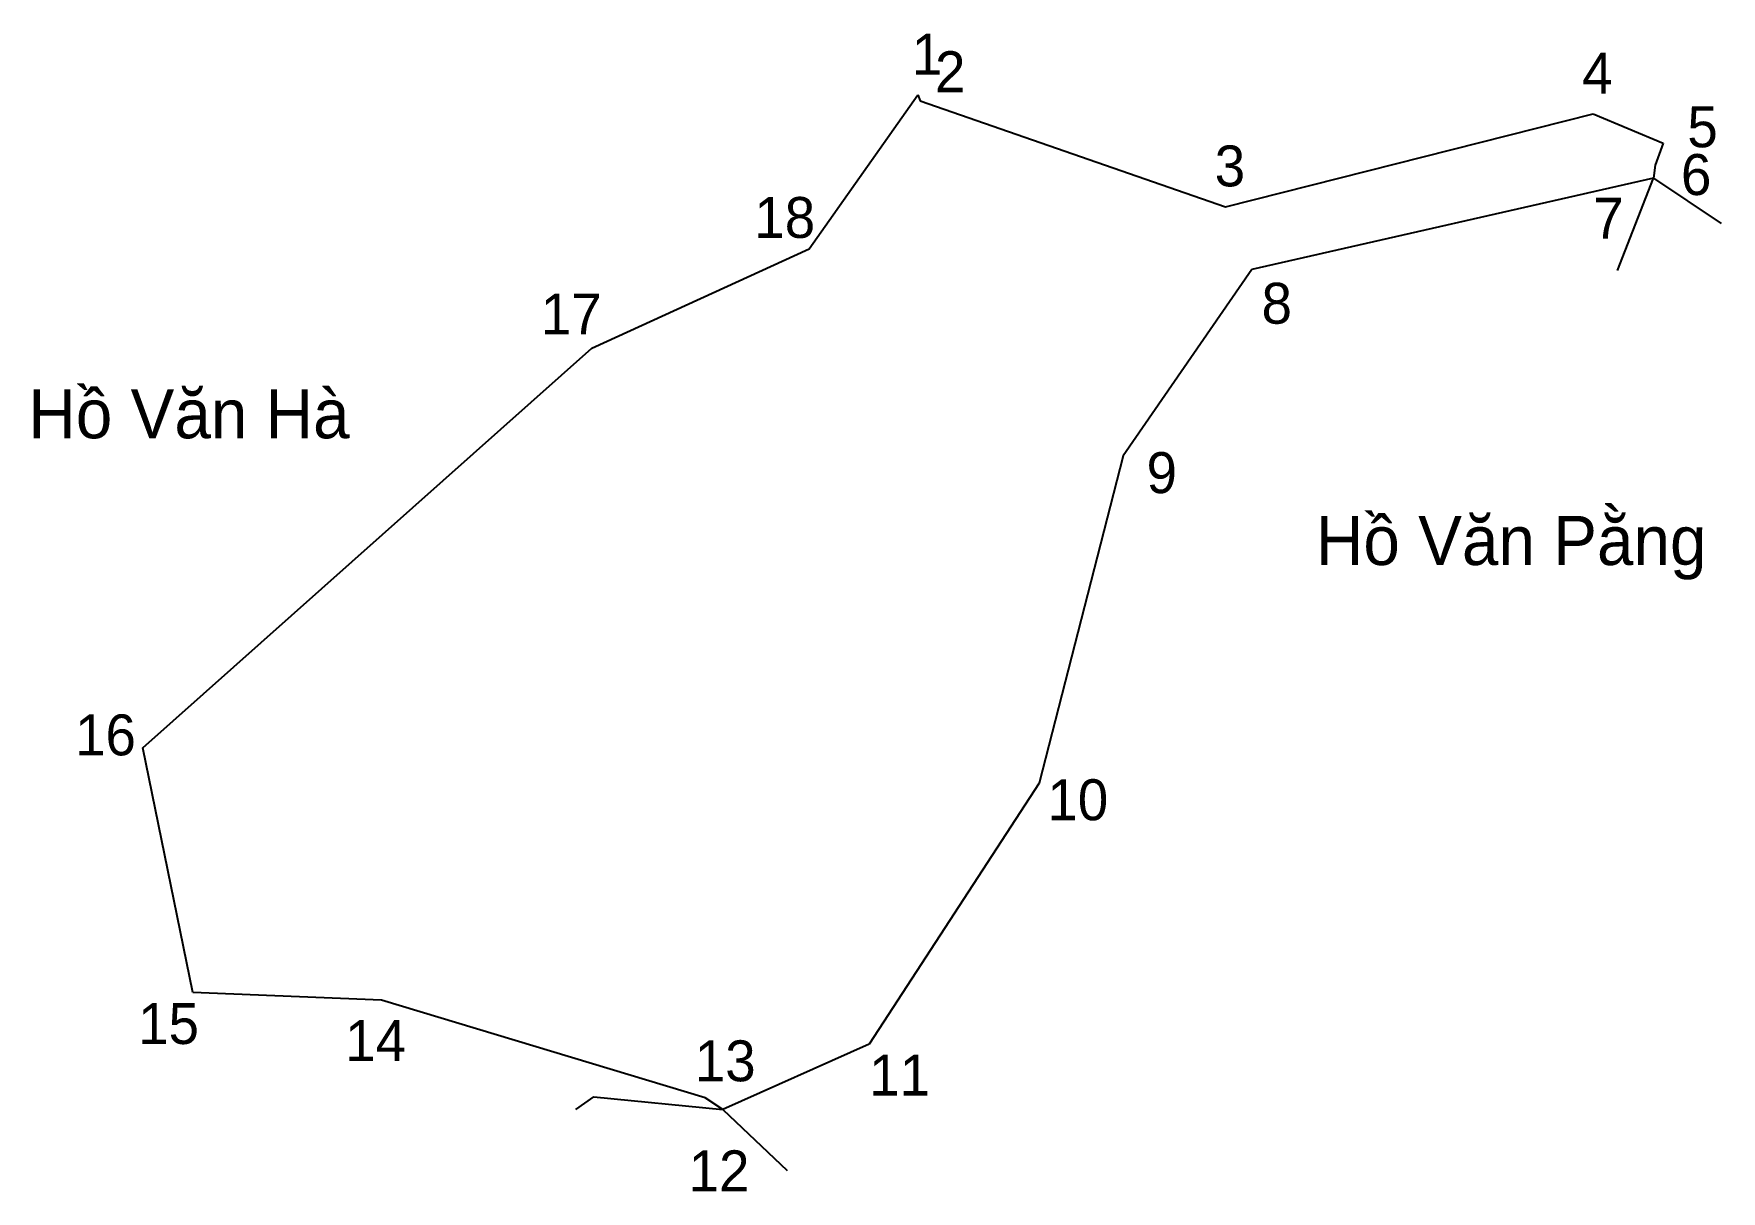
# Model space of a CAD drawing. Extents: x 547156 to 547285, y 1821227 to 1821316.
import ezdxf

# ---------------------------------------------------------------- set-up
doc = ezdxf.new("R2010")
doc.units = 0
for name, color, linetype in [('CanhThua', 7, 'Continuous'), ('RauThua', 7, 'Continuous'), ('SoHieuDinhThua', 7, 'Continuous'), ('TenChuLanCan', 7, 'Continuous')]:
    doc.layers.add(name, color=color, linetype=linetype)

msp = doc.modelspace()

# ---------------------------------------------------------------- linework, layer by layer
at = {"layer": 'CanhThua'}
for p, q in [((547214.88, 1821299.19), (547223.21, 1821310.98)), ((547223.21, 1821310.98), (547223.38, 1821310.5)), ((547223.38, 1821310.5), (547246.71, 1821302.41)), ((547246.71, 1821302.41), (547274.82, 1821309.52)), ((547274.82, 1821309.52), (547280.16, 1821307.27)), ((547280.16, 1821307.27), (547279.55, 1821305.6)), ((547279.55, 1821305.6), (547279.43, 1821304.59)), ((547279.43, 1821304.59), (547248.74, 1821297.62)), ((547198.29, 1821291.59), (547214.88, 1821299.19)), ((547248.74, 1821297.62), (547238.89, 1821283.38)), ((547163.97, 1821261.05), (547198.29, 1821291.59)), ((547238.89, 1821283.38), (547232.47, 1821258.33)), ((547167.78, 1821242.35), (547163.97, 1821261.05)), ((547232.47, 1821258.33), (547219.47, 1821238.4)), ((547182.19, 1821241.75), (547167.78, 1821242.35)), ((547206.94, 1821234.29), (547182.19, 1821241.75)), ((547219.47, 1821238.4), (547208.29, 1821233.38)), ((547208.29, 1821233.38), (547206.94, 1821234.29))]:
    msp.add_line(p, q, dxfattribs=at)
at = {"layer": 'RauThua'}
for p, q in [((547276.68, 1821297.55), (547279.43, 1821304.59)), ((547279.43, 1821304.59), (547284.61, 1821301.13)), ((547197.06, 1821233.4), (547198.44, 1821234.37)), ((547198.44, 1821234.37), (547208.29, 1821233.38)), ((547208.29, 1821233.38), (547213.2, 1821228.73))]:
    msp.add_line(p, q, dxfattribs=at)

# ---------------------------------------------------------------- texts
at = {"layer": 'SoHieuDinhThua'}
for s, height, p in [('1', 3.13, (547222.74, 1821312.51)), ('2', 3.13, (547224.51, 1821311.17)), ('4', 3.13, (547273.98, 1821311.07)), ('5', 3.13, (547282.02, 1821306.96)), ('3', 3.13, (547245.89, 1821303.97)), ('6', 3.13, (547281.53, 1821303.31)), ('18', 3.127, (547210.7, 1821300.03)), ('7', 3.13, (547274.82, 1821299.97)), ('17', 3.127, (547194.38, 1821292.65)), ('8', 3.13, (547249.47, 1821293.47)), ('9', 3.13, (547240.68, 1821280.52)), ('16', 3.127, (547158.78, 1821260.47)), ('10', 3.127, (547233.1, 1821255.51)), ('15', 3.127, (547163.6, 1821238.4)), ('14', 3.127, (547179.43, 1821237.1)), ('13', 3.127, (547206.15, 1821235.55)), ('11', 3.127, (547219.48, 1821234.46)), ('12', 3.127, (547205.68, 1821227.14))]:
    msp.add_text(s, height=height, dxfattribs=at).set_placement(p)
at = {"layer": 'TenChuLanCan'}
for s, p in [('Hồ Văn Hà', (547155.21, 1821284.71)), ('Hồ Văn Pằng', (547253.63, 1821275.02))]:
    msp.add_text(s, height=3.753, dxfattribs=at).set_placement(p)

doc.saveas('drawing.dxf')
